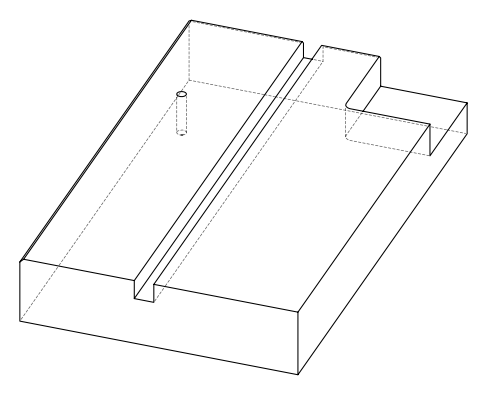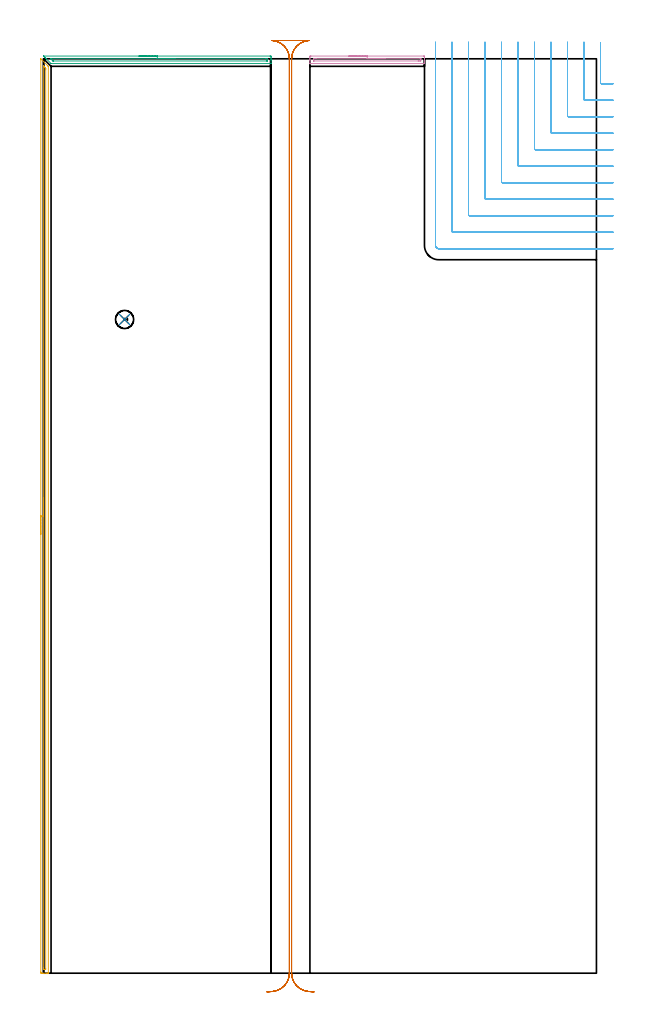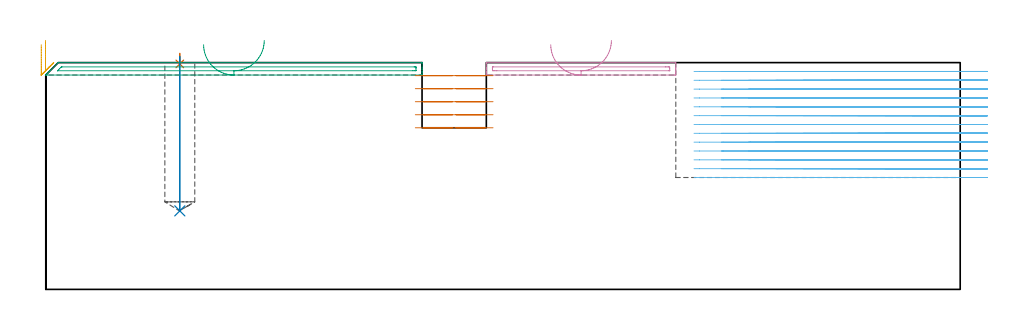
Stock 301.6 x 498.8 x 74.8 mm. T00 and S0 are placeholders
(PLAN: 7 operations, 4 tool changes, 60.4 min)
(1 SPOT_DRILL | STEP1POCKET | NXT0321_9005460120000 | 0.03 min | 1 mm3)
(2 DRILL_BLIND_HOLE_INTO_CENTER | STEP1POCKET | UGT0301_494 | 0.21 min | 3583 mm3)
(3 AREA_MILL | FG_CHAMFER_SURFACE | UGT0205_001 | 2.12 min | 1069 mm3)
(4 AREA_MILL_1 | FG_CHAMFER_SURFACE_1 | UGT0205_001 | 1.16 min | 576 mm3)
(5 AREA_MILL_2 | FG_CHAMFER_SURFACE_2 | UGT0205_001 | 8.11 min | 4164 mm3)
(6 MILL_CORNER_NOTCH_RECTANGULAR | CORNER_NOTCH_RECTANGULAR | NXT0201_011 | Follow Part, ap 3, ae 75% | 37.87 min | 389163 mm3)
(7 MILL_RECTANGULAR_SLOT | SLOT_RECTANGULAR | UGT0201_104 | Follow Part, ap 5, ae 75% | 10.92 min | 227352 mm3)
(TOOL NXT0321_9005460120000 | NC Spot Drill, 142deg, 12mm, Carbide, Uncoated | D12 PA142 FL30 Z2)
(TOOL UGT0301_494 | Carbide Drill 9.9 mm | D9.9 PA118 FL87 Z2)
(TOOL UGT0205_001 | Chamfer Mill 20 x 3 x 45 deg. | D20 FL50 Z2)
(TOOL NXT0201_011 | ENDMILL 12mm [2P460-1200-NA 1630] | D12 FL38 Z6)
(TOOL UGT0201_104 | End Mill 20 mm | D20 FL22 Z2)
(OP 1 SPOT_DRILL)
G17 G21 G94 G90
T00 M6
G54
G17 G0 G90 X44.2 Y356.6 S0 M3
G43 Z84.8 H0
G94 G81 G98 Z74.374 F250. R77.8
G80
M5
M2
(OP 2 DRILL_BLIND_HOLE_INTO_CENTER)
G17 G21 G94 G90
T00 M6
G54
G17 G0 G90 X44.2 Y356.6 S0 M3
G43 Z84.8 H0
G94 G81 G98 Z25.9 F250. R76.8
G80
M5
M2
(OP 3 AREA_MILL)
G17 G21 G94 G90
T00 M6
G54
G17 G0 G90 X52.05 Y500.3 S1061 M3
G43 Z84.8 H0
Z80.7
G94 G1 X52.088 Z79.828 F250.
X52.202 Z78.963
X52.391 Z78.112
X52.653 Z77.28
X52.987 Z76.474
X53.39 Z75.7
X53.858 Z74.964
X54.39 Z74.272
X54.979 Z73.629
X55.622 Z73.04
X56.314 Z72.508
X57.05 Z72.04
X57.824 Z71.637
X58.63 Z71.303
X59.462 Z71.041
X60.313 Z70.852
X61.178 Z70.738
X62.05 Z70.7
X123.517 Y500.299 Z70.701
X123.828 Y500.297
X124.09 Y500.292 Z70.703
X124.1 Y499.992 Z71.002
Y499.39 Z71.607
Y499.121 Z71.875
Y498.519 Z72.478
Y498.25 Z72.746
Y497.713 Z73.286
Y496.389 Z74.609
X124.097 Y496.293 Z74.699
X124.09 Y496.203 Z74.788
X123.963 Y496.2 Z74.8
X4.146
X4.105 Y496.206 Z74.791
X4.084 Y496.218 Z74.779
X3.996 Y496.303 Z74.696
X1.612 Y498.686 Z72.31
X1.474 Y498.825 Z72.172
X1.321 Y498.978 Z72.019
X1.177 Y499.121 Z71.874
X1.028 Y499.271 Z71.727
X0.895 Y499.404 Z71.593
X0.741 Y499.557 Z71.438
X0.583 Y499.716 Z71.282
X0.468 Y499.83 Z71.167
X0.305 Y499.992 Z71.002
X0.137 Y500.162 Z70.836
X0.04 Y500.258 Z70.736
X0.011 Y500.289 Z70.703
X0.107 Y500.298 Z70.701
X0.137 Y500.3 Z70.7
X62.05
Y498.886 Z72.114
X121.086
X121.736 Y498.884 Z72.116
X121.98 Y498.882 Z72.118
X122.065 Y498.879 Z72.121
X122.091 Y498.871 Z72.129
X122.093 Y498.856 Z72.144
X122.098 Y498.767 Z72.233
X122.1 Y498.25 Z72.75
Y497.894 Z73.106
X122.098 Y497.775 Z73.225
X122.094 Y497.68 Z73.32
X122.09 Y497.623 Z73.377
X122.059 Y497.621 Z73.379
X121.736 Y497.617 Z73.383
X121.494 Y497.615 Z73.385
X5.362
X5.199 Y497.616 Z73.384
X5.16 Y497.618 Z73.382
X5.144 Y497.621 Z73.379
X5.122 Y497.638 Z73.362
X5.037 Y497.715 Z73.285
X4.5 Y498.25 Z72.75
X4.146 Y498.604 Z72.396
X3.903 Y498.849 Z72.151
X3.877 Y498.878 Z72.122
X3.875 Y498.883 Z72.117
X3.876 Y498.884 Z72.116
X3.896 Y498.885 Z72.115
X3.979 Y498.886 Z72.114
X62.05
X62.922 Z72.152
X63.786 Z72.266
X64.638 Z72.455
X65.47 Z72.717
X66.276 Z73.051
X67.05 Z73.454
X67.786 Z73.923
X68.478 Z74.454
X69.121 Z75.043
X69.71 Z75.686
X70.241 Z76.378
X70.71 Z77.114
X71.113 Z77.888
X71.447 Z78.694
X71.709 Z79.526
X71.898 Z80.378
X72.012 Z81.243
X72.05 Z82.114
G0 Z84.8
M5
M2
(OP 4 AREA_MILL_1)
G17 G21 G94 G90
T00 M6
G54
G17 G0 G90 X166.55 Y500.3 S1061 M3
G43 Z84.8 H0
Z80.7
G94 G1 X166.588 Z79.828 F250.
X166.702 Z78.964
X166.891 Z78.112
X167.153 Z77.28
X167.487 Z76.474
X167.89 Z75.7
X168.358 Z74.964
X168.89 Z74.272
X169.479 Z73.629
X170.122 Z73.04
X170.814 Z72.508
X171.55 Z72.04
X172.324 Z71.637
X173.13 Z71.303
X173.962 Z71.041
X174.814 Z70.852
X175.678 Z70.738
X176.55 Z70.7
X207.236
X207.548 Y500.297
X207.79 Y500.292 Z70.703
X207.8 Y499.992 Z71.001
Y499.354 Z71.643
Y499.121 Z71.876
Y498.483 Z72.514
Y498.25 Z72.746
Y497.784 Z73.215
Y496.364 Z74.634
X207.798 Y496.281 Z74.712
X207.79 Y496.203 Z74.789
X207.681 Y496.2 Z74.8
X145.419
X145.31 Y496.203 Z74.789
X145.302 Y496.281 Z74.712
X145.3 Y496.364 Z74.634
Y497.784 Z73.214
Y498.25 Z72.746
Y498.483 Z72.514
Y499.121 Z71.876
Y499.354 Z71.643
X145.304 Y499.992 Z71.001
X145.31 Y500.292 Z70.703
X145.553 Y500.297 Z70.7
X145.864 Y500.3
X176.55
Y498.886 Z72.114
X205.458 Y498.885 Z72.115
X205.699 Y498.884 Z72.116
X205.775 Y498.881 Z72.119
X205.788 Y498.879 Z72.121
X205.793 Y498.873 Z72.127
X205.796 Y498.86 Z72.14
X205.799 Y498.786 Z72.214
X205.796 Y498.25 Z72.75
X205.791 Y497.923 Z73.077
X205.772 Y497.621 Z73.379
X205.458 Y497.617 Z73.383
X205.216 Y497.615 Z73.385
X204.568 Y497.614 Z73.386
X204.328
X147.643 Y497.615 Z73.385
X147.401 Y497.616 Z73.384
X147.325 Y497.619 Z73.381
X147.312 Y497.621 Z73.379
X147.307 Y497.627 Z73.373
X147.304 Y497.64 Z73.36
X147.301 Y497.714 Z73.286
X147.304 Y498.25 Z72.75
X147.309 Y498.577 Z72.423
X147.328 Y498.879 Z72.121
X147.643 Y498.883 Z72.117
X147.884 Y498.885 Z72.115
X148.532 Y498.886 Z72.114
X148.772
X176.55
X177.422 Z72.152
X178.286 Z72.266
X179.138 Z72.455
X179.97 Z72.717
X180.776 Z73.051
X181.55 Z73.454
X182.286 Z73.923
X182.978 Z74.454
X183.621 Z75.043
X184.21 Z75.686
X184.742 Z76.378
X185.21 Z77.114
X185.613 Z77.888
X185.947 Z78.694
X186.209 Z79.526
X186.398 Z80.378
X186.512 Z81.243
X186.55 Z82.114
G0 Z84.8
M5
M2
(OP 5 AREA_MILL_2)
G17 G21 G94 G90
T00 M6
G54
G17 G0 G90 X-1.5 Y239.4 S1061 M3
G43 Z84.8 H0
Z80.7
G94 G1 Y239.438 Z79.828 F250.
Y239.552 Z78.964
Y239.741 Z78.112
Y240.003 Z77.28
Y240.337 Z76.474
Y240.74 Z75.7
Y241.208 Z74.964
Y241.74 Z74.272
Y242.329 Z73.629
Y242.972 Z73.04
Y243.664 Z72.509
Y244.4 Z72.04
Y245.174 Z71.637
Y245.98 Z71.303
Y246.812 Z71.041
Y247.663 Z70.852
Y248.528 Z70.738
Y249.4 Z70.7
Y498.721
X-1.496 Y498.785 Z70.702
X-1.471 Y498.772 Z70.726
X2.399 Y494.901 Z74.599
X2.563 Y494.735 Z74.759
X2.596 Y494.695 Z74.79
X2.6 Y494.609 Z74.8
Y0.17
X2.598 Y0.01 Z74.788
X2.485 Y0.004 Z74.677
X2.365 Y0. Z74.564
X2.087 Z74.286
X1.421 Z73.616
X0.217 Z72.414
X-0.321 Z71.873
X-0.923 Z71.272
X-1.072 Z71.123
X-1.192 Y0.003 Z71.003
X-1.493 Y0.01 Z70.703
X-1.497 Y0.305 Z70.701
X-1.499 Y0.617
X-1.5 Y249.4 Z70.7
X-0.086 Z72.114
X-0.085 Y494.609 Z72.115
X-0.084 Y494.792 Z72.116
X-0.081 Y494.883 Z72.119
X-0.08 Y494.913 Z72.12
X-0.058 Y494.896 Z72.142
X0.238 Y494.609 Z72.438
X0.55 Y494.299 Z72.75
X1.129 Y493.716 Z73.329
X1.168 Y493.67 Z73.368
X1.179 Y493.632 Z73.379
X1.181 Y493.553 Z73.381
X1.184 Y493.39 Z73.384
X1.186 Y493.065 Z73.386
Y492.823
X1.185 Y2.646 Z73.385
X1.183 Y2.404 Z73.383
X1.179 Y2.079 Z73.379
X1.174 Y2.01 Z73.374
X1.075 Y2.005 Z73.275
X0.942 Y2.001 Z73.142
X0.55 Z72.75
X0.071 Y2.002 Z72.271
X-0.051 Y2.007 Z72.149
X-0.074 Y2.009 Z72.126
X-0.079 Y2.051 Z72.121
X-0.083 Y2.159 Z72.117
X-0.085 Y2.404 Z72.115
X-0.086 Y3.056 Z72.114
Y249.4
Y250.272 Z72.152
Y251.136 Z72.266
Y251.988 Z72.455
Y252.82 Z72.717
Y253.626 Z73.051
Y254.4 Z73.454
Y255.136 Z73.923
Y255.828 Z74.454
Y256.471 Z75.043
Y257.06 Z75.686
Y257.591 Z76.379
Y258.06 Z77.114
Y258.463 Z77.888
Y258.797 Z78.694
Y259.059 Z79.526
Y259.248 Z80.378
Y259.362 Z81.243
Y259.4 Z82.114
G0 Z84.8
M5
M2
(OP 6 MILL_CORNER_NOTCH_RECTANGULAR)
G17 G21 G94 G90
T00 M6
G54
G17 G0 G90 X303.8 Y507.382 S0 M3
G43 Z84.8 H1
Z71.885
G94 G1 Y504.382 F250.
Y485.794 F500.
G3 X304.394 Y485.2 R0.6
G1 X307.6
X310.6 F250.
G0 Z84.8
X294.8 Y507.8
Z71.885
G1 Y504.8
Y476.794 F500.
G3 X295.394 Y476.2 R0.6
G1 X307.6
X310.6 F250.
G0 Z84.8
X285.8 Y507.8
Z71.885
G1 Y504.8
Y467.794 F500.
G3 X286.394 Y467.2 R0.6
G1 X307.6
X310.6 F250.
G0 Z84.8
X276.8 Y507.8
Z71.885
G1 Y504.8
Y458.795 F500.
G3 X277.395 Y458.2 R0.6
G1 X307.6
X310.6 F250.
G0 Z84.8
X267.8 Y507.8
Z71.885
G1 Y504.8
Y449.795 F500.
G3 X268.395 Y449.2 R0.6
G1 X307.6
X310.6 F250.
G0 Z84.8
X258.8 Y507.8
Z71.885
G1 Y504.8
Y440.795 F500.
G3 X259.395 Y440.2 R0.6
G1 X307.6
X310.6 F250.
G0 Z84.8
X249.8 Y507.8
Z71.885
G1 Y504.8
Y431.795 F500.
G3 X250.395 Y431.2 R0.6
G1 X307.6
X310.6 F250.
G0 Z84.8
X240.8 Y507.8
Z71.885
G1 Y504.8
Y422.796 F500.
G3 X241.396 Y422.2 R0.6
G1 X307.6
X310.6 F250.
G0 Z84.8
X231.8 Y507.8
Z71.885
G1 Y504.8
Y413.796 F500.
G3 X232.396 Y413.2 R0.6
G1 X307.6
X310.6 F250.
G0 Z84.8
X222.8 Y507.8
Z71.885
G1 Y504.8
Y404.796 F500.
G3 X223.396 Y404.2 R0.6
G1 X307.6
X310.6 F250.
G0 Z84.8
X213.8 Y507.8
Z71.885
G1 Y504.8
Y397. F500.
G3 X215.6 Y395.2 R1.8
G1 X307.6
X310.6 F250.
G0 Z84.8
X303.8 Y507.382
Z68.969
G1 Y504.382
Y485.794 F500.
G3 X304.394 Y485.2 R0.6
G1 X307.6
X310.6 F250.
G0 Z84.8
X294.8 Y507.8
Z68.969
G1 Y504.8
Y476.794 F500.
G3 X295.394 Y476.2 R0.6
G1 X307.6
X310.6 F250.
G0 Z84.8
X285.8 Y507.8
Z68.969
G1 Y504.8
Y467.794 F500.
G3 X286.394 Y467.2 R0.6
G1 X307.6
X310.6 F250.
G0 Z84.8
X276.8 Y507.8
Z68.969
G1 Y504.8
Y458.794 F500.
G3 X277.394 Y458.2 R0.6
G1 X307.6
X310.6 F250.
G0 Z84.8
X267.8 Y507.8
Z68.969
G1 Y504.8
Y449.795 F500.
G3 X268.395 Y449.2 R0.6
G1 X307.6
X310.6 F250.
G0 Z84.8
X258.8 Y507.8
Z68.969
G1 Y504.8
Y440.795 F500.
G3 X259.395 Y440.2 R0.6
G1 X307.6
X310.6 F250.
G0 Z84.8
X249.8 Y507.8
Z68.969
G1 Y504.8
Y431.795 F500.
G3 X250.395 Y431.2 R0.6
G1 X307.6
X310.6 F250.
G0 Z84.8
X240.8 Y507.8
Z68.969
G1 Y504.8
Y422.796 F500.
G3 X241.396 Y422.2 R0.6
G1 X307.6
X310.6 F250.
G0 Z84.8
X231.8 Y507.8
Z68.969
G1 Y504.8
Y413.796 F500.
G3 X232.396 Y413.2 R0.6
G1 X307.6
X310.6 F250.
G0 Z84.8
X222.8 Y507.8
Z68.969
G1 Y504.8
Y404.796 F500.
G3 X223.396 Y404.2 R0.6
G1 X307.6
X310.6 F250.
G0 Z84.8
X213.8 Y507.8
Z68.969
G1 Y504.8
Y397. F500.
G3 X215.6 Y395.2 R1.8
G1 X307.6
X310.6 F250.
G0 Z84.8
X303.8 Y507.382
Z66.054
G1 Y504.382
Y485.794 F500.
G3 X304.394 Y485.2 R0.6
G1 X307.6
X310.6 F250.
G0 Z84.8
X294.8 Y507.8
Z66.054
G1 Y504.8
Y476.794 F500.
G3 X295.394 Y476.2 R0.6
G1 X307.6
X310.6 F250.
G0 Z84.8
X285.8 Y507.8
Z66.054
G1 Y504.8
Y467.794 F500.
G3 X286.394 Y467.2 R0.6
G1 X307.6
X310.6 F250.
G0 Z84.8
X276.8 Y507.8
Z66.054
G1 Y504.8
Y458.795 F500.
G3 X277.395 Y458.2 R0.6
G1 X307.6
X310.6 F250.
G0 Z84.8
X267.8 Y507.8
Z66.054
G1 Y504.8
Y449.795 F500.
G3 X268.395 Y449.2 R0.6
G1 X307.6
X310.6 F250.
G0 Z84.8
X258.8 Y507.8
Z66.054
G1 Y504.8
Y440.795 F500.
G3 X259.395 Y440.2 R0.6
G1 X307.6
X310.6 F250.
G0 Z84.8
X249.8 Y507.8
Z66.054
G1 Y504.8
Y431.795 F500.
G3 X250.395 Y431.2 R0.6
G1 X307.6
X310.6 F250.
G0 Z84.8
X240.8 Y507.8
Z66.054
G1 Y504.8
Y422.796 F500.
G3 X241.396 Y422.2 R0.6
G1 X307.6
X310.6 F250.
G0 Z84.8
X231.8 Y507.8
Z66.054
G1 Y504.8
Y413.796 F500.
G3 X232.396 Y413.2 R0.6
G1 X307.6
X310.6 F250.
G0 Z84.8
X222.8 Y507.8
Z66.054
G1 Y504.8
Y404.796 F500.
G3 X223.396 Y404.2 R0.6
G1 X307.6
X310.6 F250.
G0 Z84.8
X213.8 Y507.8
Z66.054
G1 Y504.8
Y397. F500.
G3 X215.6 Y395.2 R1.8
G1 X307.6
X310.6 F250.
G0 Z84.8
X303.8 Y507.382
Z63.138
G1 Y504.382
Y485.794 F500.
G3 X304.394 Y485.2 R0.6
G1 X307.6
X310.6 F250.
G0 Z84.8
X294.8 Y507.8
Z63.138
G1 Y504.8
Y476.794 F500.
G3 X295.394 Y476.2 R0.6
G1 X307.6
X310.6 F250.
G0 Z84.8
X285.8 Y507.8
Z63.138
G1 Y504.8
Y467.794 F500.
G3 X286.394 Y467.2 R0.6
G1 X307.6
X310.6 F250.
G0 Z84.8
X276.8 Y507.8
Z63.138
G1 Y504.8
Y458.795 F500.
G3 X277.395 Y458.2 R0.6
G1 X307.6
X310.6 F250.
G0 Z84.8
X267.8 Y507.8
Z63.138
G1 Y504.8
Y449.795 F500.
G3 X268.395 Y449.2 R0.6
G1 X307.6
X310.6 F250.
G0 Z84.8
X258.8 Y507.8
Z63.138
G1 Y504.8
Y440.795 F500.
G3 X259.395 Y440.2 R0.6
G1 X307.6
X310.6 F250.
G0 Z84.8
X249.8 Y507.8
Z63.138
G1 Y504.8
Y431.795 F500.
G3 X250.395 Y431.2 R0.6
G1 X307.6
X310.6 F250.
G0 Z84.8
X240.8 Y507.8
Z63.138
G1 Y504.8
Y422.796 F500.
G3 X241.396 Y422.2 R0.6
G1 X307.6
X310.6 F250.
G0 Z84.8
X231.8 Y507.8
Z63.138
G1 Y504.8
Y413.796 F500.
G3 X232.396 Y413.2 R0.6
G1 X307.6
X310.6 F250.
G0 Z84.8
X222.8 Y507.8
Z63.138
G1 Y504.8
Y404.796 F500.
G3 X223.396 Y404.2 R0.6
G1 X307.6
X310.6 F250.
G0 Z84.8
X213.8 Y507.8
Z63.138
G1 Y504.8
Y397. F500.
G3 X215.6 Y395.2 R1.8
G1 X307.6
X310.6 F250.
G0 Z84.8
X303.8 Y507.382
Z60.223
G1 Y504.382
Y485.794 F500.
G3 X304.394 Y485.2 R0.6
G1 X307.6
X310.6 F250.
G0 Z84.8
X294.8 Y507.8
Z60.223
G1 Y504.8
Y476.794 F500.
G3 X295.394 Y476.2 R0.6
G1 X307.6
X310.6 F250.
G0 Z84.8
X285.8 Y507.8
Z60.223
G1 Y504.8
Y467.794 F500.
G3 X286.394 Y467.2 R0.6
G1 X307.6
X310.6 F250.
G0 Z84.8
X276.8 Y507.8
Z60.223
G1 Y504.8
Y458.795 F500.
G3 X277.395 Y458.2 R0.6
G1 X307.6
X310.6 F250.
G0 Z84.8
X267.8 Y507.8
Z60.223
G1 Y504.8
Y449.795 F500.
G3 X268.395 Y449.2 R0.6
G1 X307.6
X310.6 F250.
G0 Z84.8
X258.8 Y507.8
Z60.223
G1 Y504.8
Y440.795 F500.
G3 X259.395 Y440.2 R0.6
G1 X307.6
X310.6 F250.
G0 Z84.8
X249.8 Y507.8
Z60.223
G1 Y504.8
Y431.795 F500.
G3 X250.395 Y431.2 R0.6
G1 X307.6
X310.6 F250.
G0 Z84.8
X240.8 Y507.8
Z60.223
G1 Y504.8
Y422.796 F500.
G3 X241.396 Y422.2 R0.6
G1 X307.6
X310.6 F250.
G0 Z84.8
X231.8 Y507.8
Z60.223
G1 Y504.8
Y413.796 F500.
G3 X232.396 Y413.2 R0.6
G1 X307.6
X310.6 F250.
G0 Z84.8
X222.8 Y507.8
Z60.223
G1 Y504.8
Y404.796 F500.
G3 X223.396 Y404.2 R0.6
G1 X307.6
X310.6 F250.
G0 Z84.8
X213.8 Y507.8
Z60.223
G1 Y504.8
Y397. F500.
G3 X215.6 Y395.2 R1.8
G1 X307.6
X310.6 F250.
G0 Z84.8
X303.8 Y507.382
Z57.308
G1 Y504.382
Y485.794 F500.
G3 X304.394 Y485.2 R0.6
G1 X307.6
X310.6 F250.
G0 Z84.8
X294.8 Y507.8
Z57.308
G1 Y504.8
Y476.794 F500.
G3 X295.394 Y476.2 R0.6
G1 X307.6
X310.6 F250.
G0 Z84.8
X285.8 Y507.8
Z57.308
G1 Y504.8
Y467.794 F500.
G3 X286.394 Y467.2 R0.6
G1 X307.6
X310.6 F250.
G0 Z84.8
X276.8 Y507.8
Z57.308
G1 Y504.8
Y458.795 F500.
G3 X277.395 Y458.2 R0.6
G1 X307.6
X310.6 F250.
G0 Z84.8
X267.8 Y507.8
Z57.308
G1 Y504.8
Y449.795 F500.
G3 X268.395 Y449.2 R0.6
G1 X307.6
X310.6 F250.
G0 Z84.8
X258.8 Y507.8
Z57.308
G1 Y504.8
Y440.795 F500.
G3 X259.395 Y440.2 R0.6
G1 X307.6
X310.6 F250.
G0 Z84.8
X249.8 Y507.8
Z57.308
G1 Y504.8
Y431.795 F500.
G3 X250.395 Y431.2 R0.6
G1 X307.6
X310.6 F250.
G0 Z84.8
X240.8 Y507.8
Z57.308
G1 Y504.8
Y422.796 F500.
G3 X241.396 Y422.2 R0.6
G1 X307.6
X310.6 F250.
G0 Z84.8
X231.8 Y507.8
Z57.308
G1 Y504.8
Y413.796 F500.
G3 X232.396 Y413.2 R0.6
G1 X307.6
X310.6 F250.
G0 Z84.8
X222.8 Y507.8
Z57.308
G1 Y504.8
Y404.796 F500.
G3 X223.396 Y404.2 R0.6
G1 X307.6
X310.6 F250.
G0 Z84.8
X213.8 Y507.8
Z57.308
G1 Y504.8
Y397. F500.
G3 X215.6 Y395.2 R1.8
G1 X307.6
X310.6 F250.
G0 Z84.8
X303.8 Y507.382
Z54.392
G1 Y504.382
Y485.794 F500.
G3 X304.394 Y485.2 R0.6
G1 X307.6
X310.6 F250.
G0 Z84.8
X294.8 Y507.8
Z54.392
G1 Y504.8
Y476.794 F500.
G3 X295.394 Y476.2 R0.6
G1 X307.6
X310.6 F250.
G0 Z84.8
X285.8 Y507.8
Z54.392
G1 Y504.8
Y467.794 F500.
G3 X286.394 Y467.2 R0.6
G1 X307.6
X310.6 F250.
G0 Z84.8
X276.8 Y507.8
Z54.392
G1 Y504.8
Y458.795 F500.
G3 X277.395 Y458.2 R0.6
G1 X307.6
X310.6 F250.
G0 Z84.8
X267.8 Y507.8
Z54.392
G1 Y504.8
Y449.795 F500.
G3 X268.395 Y449.2 R0.6
G1 X307.6
X310.6 F250.
G0 Z84.8
X258.8 Y507.8
Z54.392
G1 Y504.8
Y440.795 F500.
G3 X259.395 Y440.2 R0.6
G1 X307.6
X310.6 F250.
G0 Z84.8
X249.8 Y507.8
Z54.392
G1 Y504.8
Y431.795 F500.
G3 X250.395 Y431.2 R0.6
G1 X307.6
X310.6 F250.
G0 Z84.8
X240.8 Y507.8
Z54.392
G1 Y504.8
Y422.796 F500.
G3 X241.396 Y422.2 R0.6
G1 X307.6
X310.6 F250.
G0 Z84.8
X231.8 Y507.8
Z54.392
G1 Y504.8
Y413.796 F500.
G3 X232.396 Y413.2 R0.6
G1 X307.6
X310.6 F250.
G0 Z84.8
X222.8 Y507.8
Z54.392
G1 Y504.8
Y404.796 F500.
G3 X223.396 Y404.2 R0.6
G1 X307.6
X310.6 F250.
G0 Z84.8
X213.8 Y507.8
Z54.392
G1 Y504.8
Y397. F500.
G3 X215.6 Y395.2 R1.8
G1 X307.6
X310.6 F250.
G0 Z84.8
X303.8 Y507.382
Z51.477
G1 Y504.382
Y485.794 F500.
G3 X304.394 Y485.2 R0.6
G1 X307.6
X310.6 F250.
G0 Z84.8
X294.8 Y507.8
Z51.477
G1 Y504.8
Y476.794 F500.
G3 X295.394 Y476.2 R0.6
G1 X307.6
X310.6 F250.
G0 Z84.8
X285.8 Y507.8
Z51.477
G1 Y504.8
Y467.794 F500.
G3 X286.394 Y467.2 R0.6
G1 X307.6
X310.6 F250.
G0 Z84.8
X276.8 Y507.8
Z51.477
G1 Y504.8
Y458.795 F500.
G3 X277.395 Y458.2 R0.6
G1 X307.6
X310.6 F250.
G0 Z84.8
X267.8 Y507.8
Z51.477
G1 Y504.8
Y449.795 F500.
G3 X268.395 Y449.2 R0.6
G1 X307.6
X310.6 F250.
G0 Z84.8
X258.8 Y507.8
Z51.477
G1 Y504.8
Y440.795 F500.
G3 X259.395 Y440.2 R0.6
G1 X307.6
X310.6 F250.
G0 Z84.8
X249.8 Y507.8
Z51.477
G1 Y504.8
Y431.795 F500.
G3 X250.395 Y431.2 R0.6
G1 X307.6
X310.6 F250.
G0 Z84.8
X240.8 Y507.8
Z51.477
G1 Y504.8
Y422.796 F500.
G3 X241.396 Y422.2 R0.6
G1 X307.6
X310.6 F250.
G0 Z84.8
X231.8 Y507.8
Z51.477
G1 Y504.8
Y413.796 F500.
G3 X232.396 Y413.2 R0.6
G1 X307.6
X310.6 F250.
G0 Z84.8
X222.8 Y507.8
Z51.477
G1 Y504.8
Y404.796 F500.
G3 X223.396 Y404.2 R0.6
G1 X307.6
X310.6 F250.
G0 Z84.8
X213.8 Y507.8
Z51.477
G1 Y504.8
Y397. F500.
G3 X215.6 Y395.2 R1.8
G1 X307.6
X310.6 F250.
G0 Z84.8
X303.8 Y507.382
Z48.562
G1 Y504.382
Y485.794 F500.
G3 X304.394 Y485.2 R0.6
G1 X307.6
X310.6 F250.
G0 Z84.8
X294.8 Y507.8
Z48.562
G1 Y504.8
Y476.794 F500.
G3 X295.394 Y476.2 R0.6
G1 X307.6
X310.6 F250.
G0 Z84.8
X285.8 Y507.8
Z48.562
G1 Y504.8
Y467.794 F500.
G3 X286.394 Y467.2 R0.6
G1 X307.6
X310.6 F250.
G0 Z84.8
X276.8 Y507.8
Z48.562
G1 Y504.8
Y458.795 F500.
G3 X277.395 Y458.2 R0.6
G1 X307.6
X310.6 F250.
G0 Z84.8
X267.8 Y507.8
Z48.562
G1 Y504.8
Y449.795 F500.
G3 X268.395 Y449.2 R0.6
G1 X307.6
X310.6 F250.
G0 Z84.8
X258.8 Y507.8
Z48.562
G1 Y504.8
Y440.795 F500.
G3 X259.395 Y440.2 R0.6
G1 X307.6
X310.6 F250.
G0 Z84.8
X249.8 Y507.8
Z48.562
G1 Y504.8
Y431.795 F500.
G3 X250.395 Y431.2 R0.6
G1 X307.6
X310.6 F250.
G0 Z84.8
X240.8 Y507.8
Z48.562
G1 Y504.8
Y422.796 F500.
G3 X241.396 Y422.2 R0.6
G1 X307.6
X310.6 F250.
G0 Z84.8
X231.8 Y507.8
Z48.562
G1 Y504.8
Y413.796 F500.
G3 X232.396 Y413.2 R0.6
G1 X307.6
X310.6 F250.
G0 Z84.8
X222.8 Y507.8
Z48.562
G1 Y504.8
Y404.796 F500.
G3 X223.396 Y404.2 R0.6
G1 X307.6
X310.6 F250.
G0 Z84.8
X213.8 Y507.8
Z48.562
G1 Y504.8
Y397. F500.
G3 X215.6 Y395.2 R1.8
G1 X307.6
X310.6 F250.
G0 Z84.8
X303.8 Y507.382
Z45.646
G1 Y504.382
Y485.794 F500.
G3 X304.394 Y485.2 R0.6
G1 X307.6
X310.6 F250.
G0 Z84.8
X294.8 Y507.8
Z45.646
G1 Y504.8
Y476.794 F500.
G3 X295.394 Y476.2 R0.6
G1 X307.6
X310.6 F250.
G0 Z84.8
X285.8 Y507.8
Z45.646
G1 Y504.8
Y467.794 F500.
G3 X286.394 Y467.2 R0.6
G1 X307.6
X310.6 F250.
G0 Z84.8
X276.8 Y507.8
Z45.646
G1 Y504.8
Y458.795 F500.
G3 X277.395 Y458.2 R0.6
G1 X307.6
X310.6 F250.
G0 Z84.8
X267.8 Y507.8
Z45.646
G1 Y504.8
Y449.795 F500.
G3 X268.395 Y449.2 R0.6
G1 X307.6
X310.6 F250.
G0 Z84.8
X258.8 Y507.8
Z45.646
G1 Y504.8
Y440.795 F500.
G3 X259.395 Y440.2 R0.6
G1 X307.6
X310.6 F250.
G0 Z84.8
X249.8 Y507.8
Z45.646
G1 Y504.8
Y431.795 F500.
G3 X250.395 Y431.2 R0.6
G1 X307.6
X310.6 F250.
G0 Z84.8
X240.8 Y507.8
Z45.646
G1 Y504.8
Y422.796 F500.
G3 X241.396 Y422.2 R0.6
G1 X307.6
X310.6 F250.
G0 Z84.8
X231.8 Y507.8
Z45.646
G1 Y504.8
Y413.796 F500.
G3 X232.396 Y413.2 R0.6
G1 X307.6
X310.6 F250.
G0 Z84.8
X222.8 Y507.8
Z45.646
G1 Y504.8
Y404.796 F500.
G3 X223.396 Y404.2 R0.6
G1 X307.6
X310.6 F250.
G0 Z84.8
X213.8 Y507.8
Z45.646
G1 Y504.8
Y397. F500.
G3 X215.6 Y395.2 R1.8
G1 X307.6
X310.6 F250.
G0 Z84.8
X303.8 Y507.382
Z42.731
G1 Y504.382
Y485.794 F500.
G3 X304.394 Y485.2 R0.6
G1 X307.6
X310.6 F250.
G0 Z84.8
X294.8 Y507.8
Z42.731
G1 Y504.8
Y476.794 F500.
G3 X295.394 Y476.2 R0.6
G1 X307.6
X310.6 F250.
G0 Z84.8
X285.8 Y507.8
Z42.731
G1 Y504.8
Y467.794 F500.
G3 X286.394 Y467.2 R0.6
G1 X307.6
X310.6 F250.
G0 Z84.8
X276.8 Y507.8
Z42.731
G1 Y504.8
Y458.795 F500.
G3 X277.395 Y458.2 R0.6
G1 X307.6
X310.6 F250.
G0 Z84.8
X267.8 Y507.8
Z42.731
G1 Y504.8
Y449.795 F500.
G3 X268.395 Y449.2 R0.6
G1 X307.6
X310.6 F250.
G0 Z84.8
X258.8 Y507.8
Z42.731
G1 Y504.8
Y440.795 F500.
G3 X259.395 Y440.2 R0.6
G1 X307.6
X310.6 F250.
G0 Z84.8
X249.8 Y507.8
Z42.731
G1 Y504.8
Y431.795 F500.
G3 X250.395 Y431.2 R0.6
G1 X307.6
X310.6 F250.
G0 Z84.8
X240.8 Y507.8
Z42.731
G1 Y504.8
Y422.796 F500.
G3 X241.396 Y422.2 R0.6
G1 X307.6
X310.6 F250.
G0 Z84.8
X231.8 Y507.8
Z42.731
G1 Y504.8
Y413.796 F500.
G3 X232.396 Y413.2 R0.6
G1 X307.6
X310.6 F250.
G0 Z84.8
X222.8 Y507.8
Z42.731
G1 Y504.8
Y404.796 F500.
G3 X223.396 Y404.2 R0.6
G1 X307.6
X310.6 F250.
G0 Z84.8
X213.8 Y507.8
Z42.731
G1 Y504.8
Y397. F500.
G3 X215.6 Y395.2 R1.8
G1 X307.6
X310.6 F250.
G0 Z84.8
X303.8 Y507.382
Z39.815
G1 Y504.382
Y485.794 F500.
G3 X304.394 Y485.2 R0.6
G1 X307.6
X310.6 F250.
G0 Z84.8
X294.8 Y507.8
Z39.815
G1 Y504.8
Y476.794 F500.
G3 X295.394 Y476.2 R0.6
G1 X307.6
X310.6 F250.
G0 Z84.8
X285.8 Y507.8
Z39.815
G1 Y504.8
Y467.794 F500.
G3 X286.394 Y467.2 R0.6
G1 X307.6
X310.6 F250.
G0 Z84.8
X276.8 Y507.8
Z39.815
G1 Y504.8
Y458.795 F500.
G3 X277.395 Y458.2 R0.6
G1 X307.6
X310.6 F250.
G0 Z84.8
X267.8 Y507.8
Z39.815
G1 Y504.8
Y449.795 F500.
G3 X268.395 Y449.2 R0.6
G1 X307.6
X310.6 F250.
G0 Z84.8
X258.8 Y507.8
Z39.815
G1 Y504.8
Y440.795 F500.
G3 X259.395 Y440.2 R0.6
G1 X307.6
X310.6 F250.
G0 Z84.8
X249.8 Y507.8
Z39.815
G1 Y504.8
Y431.795 F500.
G3 X250.395 Y431.2 R0.6
G1 X307.6
X310.6 F250.
G0 Z84.8
X240.8 Y507.8
Z39.815
G1 Y504.8
Y422.796 F500.
G3 X241.396 Y422.2 R0.6
G1 X307.6
X310.6 F250.
G0 Z84.8
X231.8 Y507.8
Z39.815
G1 Y504.8
Y413.796 F500.
G3 X232.396 Y413.2 R0.6
G1 X307.6
X310.6 F250.
G0 Z84.8
X222.8 Y507.8
Z39.815
G1 Y504.8
Y404.796 F500.
G3 X223.396 Y404.2 R0.6
G1 X307.6
X310.6 F250.
G0 Z84.8
X213.8 Y507.8
Z39.815
G1 Y504.8
Y397. F500.
G3 X215.6 Y395.2 R1.8
G1 X307.6
X310.6 F250.
G0 Z84.8
X303.8 Y507.382
Z36.9
G1 Y504.382
Y485.794 F500.
G3 X304.394 Y485.2 R0.6
G1 X307.6
X310.6 F250.
G0 Z84.8
X294.8 Y507.8
Z36.9
G1 Y504.8
Y476.794 F500.
G3 X295.394 Y476.2 R0.6
G1 X307.6
X310.6 F250.
G0 Z84.8
X285.8 Y507.8
Z36.9
G1 Y504.8
Y467.794 F500.
G3 X286.394 Y467.2 R0.6
G1 X307.6
X310.6 F250.
G0 Z84.8
X276.8 Y507.8
Z36.9
G1 Y504.8
Y458.795 F500.
G3 X277.395 Y458.2 R0.6
G1 X307.6
X310.6 F250.
G0 Z84.8
X267.8 Y507.8
Z36.9
G1 Y504.8
Y449.795 F500.
G3 X268.395 Y449.2 R0.6
G1 X307.6
X310.6 F250.
G0 Z84.8
X258.8 Y507.8
Z36.9
G1 Y504.8
Y440.795 F500.
G3 X259.395 Y440.2 R0.6
G1 X307.6
X310.6 F250.
G0 Z84.8
X249.8 Y507.8
Z36.9
G1 Y504.8
Y431.795 F500.
G3 X250.395 Y431.2 R0.6
G1 X307.6
X310.6 F250.
G0 Z84.8
X240.8 Y507.8
Z36.9
G1 Y504.8
Y422.796 F500.
G3 X241.396 Y422.2 R0.6
G1 X307.6
X310.6 F250.
G0 Z84.8
X231.8 Y507.8
Z36.9
G1 Y504.8
Y413.796 F500.
G3 X232.396 Y413.2 R0.6
G1 X307.6
X310.6 F250.
G0 Z84.8
X222.8 Y507.8
Z36.9
G1 Y504.8
Y404.796 F500.
G3 X223.396 Y404.2 R0.6
G1 X307.6
X310.6 F250.
G0 Z84.8
X213.8 Y507.8
Z36.9
G1 Y504.8
Y397. F500.
G3 X215.6 Y395.2 R1.8
G1 X307.6
X310.6 F250.
G0 Z84.8
M5
M2
(OP 7 MILL_RECTANGULAR_SLOT)
G17 G21 G94 G90
T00 M6
G54
G17 G0 G90 X147.517 Y-10.202 S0 M3
G43 Z84.8 H0
Z70.5
G94 G1 X144.526 Y-9.97 F250.
G2 X135.3 Y0. R10. F500.
G1 Y498.8
G2 X144.853 Y508.79 R10.
G1 Y508.8
X124.547
Y508.79
G2 X134.1 Y498.8 R10.
G1 Y0.
G2 X124.874 Y-9.97 R10.
G1 X121.883 Y-10.202 F250.
G0 X147.517 Z66.2
G1 X144.526 Y-9.97
G2 X135.3 Y0. R10. F500.
G1 Y498.8
G2 X144.853 Y508.79 R10.
G1 Y508.8
X124.547
Y508.79
G2 X134.1 Y498.8 R10.
G1 Y0.
G2 X124.874 Y-9.97 R10.
G1 X121.883 Y-10.202 F250.
G0 X147.517 Z61.9
G1 X144.526 Y-9.97
G2 X135.3 Y0. R10. F500.
G1 Y498.8
G2 X144.853 Y508.79 R10.
G1 Y508.8
X124.547
Y508.79
G2 X134.1 Y498.8 R10.
G1 Y0.
G2 X124.874 Y-9.97 R10.
G1 X121.883 Y-10.202 F250.
G0 X147.517 Z57.6
G1 X144.526 Y-9.97
G2 X135.3 Y0. R10. F500.
G1 Y498.8
G2 X144.853 Y508.79 R10.
G1 X124.547
G2 X134.1 Y498.8 R10.
G1 Y0.
G2 X124.874 Y-9.97 R10.
G1 X121.883 Y-10.202 F250.
G0 X147.517 Z53.3
G1 X144.526 Y-9.97
G2 X135.3 Y0. R10. F500.
G1 Y498.8
G2 X144.853 Y508.79 R10.
G1 X124.547
G2 X134.1 Y498.8 R10.
G1 Y0.
G2 X124.874 Y-9.97 R10.
G1 X121.883 Y-10.202 F250.
G0 Z84.8
M5
M2
